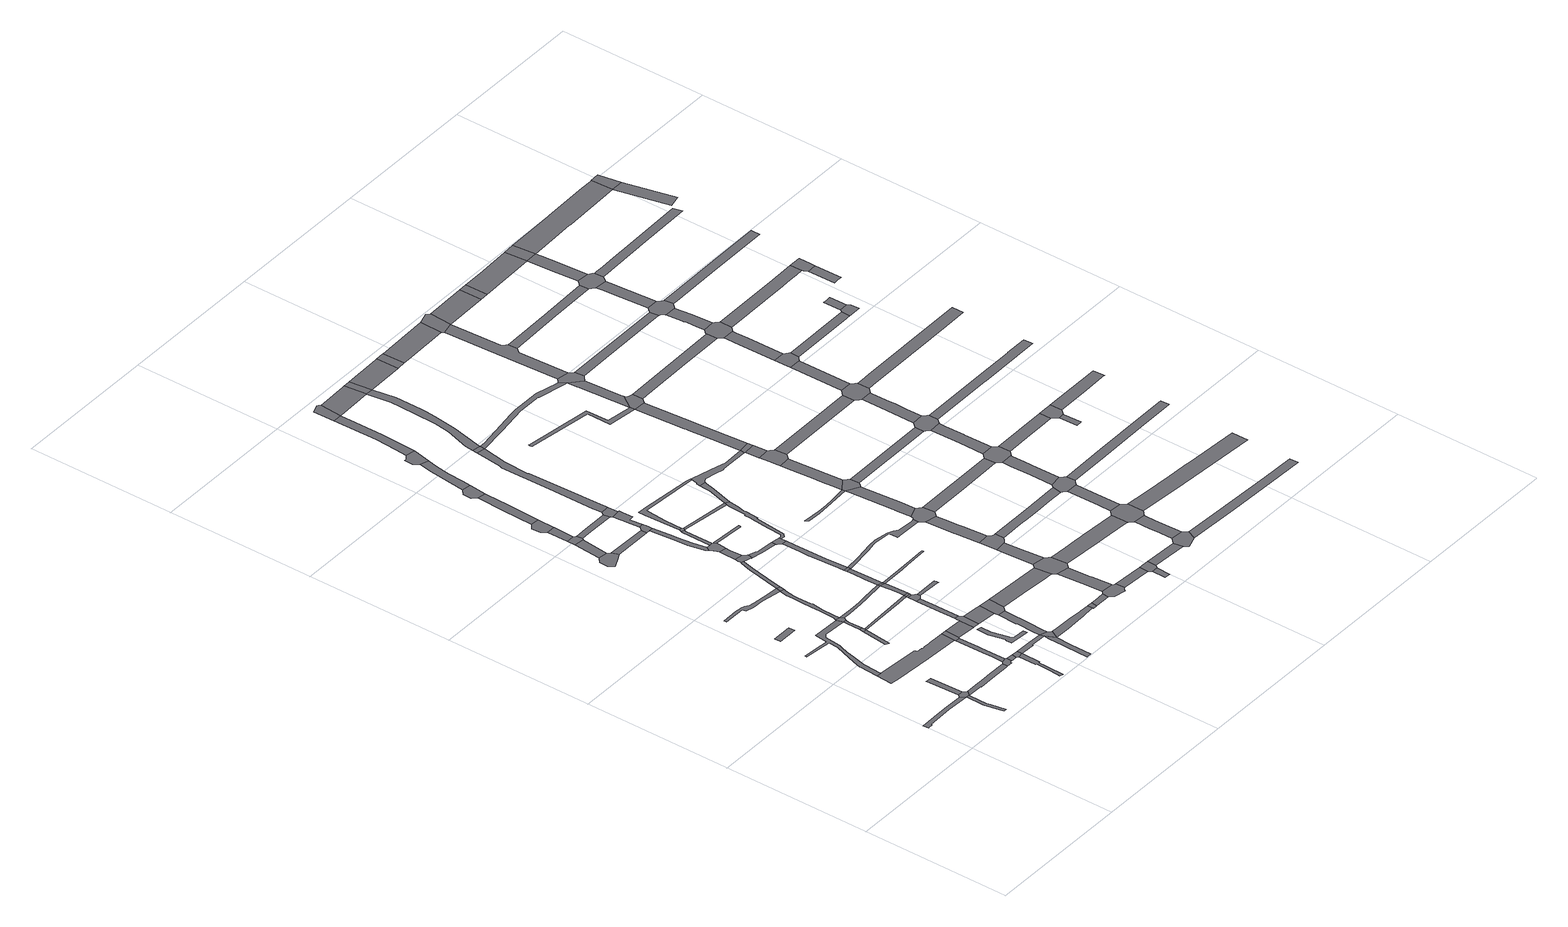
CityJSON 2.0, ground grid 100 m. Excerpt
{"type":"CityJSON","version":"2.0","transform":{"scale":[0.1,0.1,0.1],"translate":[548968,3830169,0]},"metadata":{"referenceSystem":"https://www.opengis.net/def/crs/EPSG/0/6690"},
"CityObjects":{
"road1":{"type":"Road","attributes":{"RoadStructureAttribute.sectionType":"1"},"geometry":[{"type":"MultiSurface","lod":"1","boundaries":[[[0,1,2,3,4,5,6,7,8,9,10,11]]]}]},
"road2":{"type":"Road","attributes":{"RoadStructureAttribute.sectionType":"1"},"geometry":[{"type":"MultiSurface","lod":"1","boundaries":[[[10,12,13,14,15,16,17,18]]]}]},
"road3":{"type":"Road","geometry":[{"type":"MultiSurface","lod":"1","boundaries":[[[19,20,21,11,10,18,22,23,24,25]]]}]},
"road4":{"type":"Road","geometry":[{"type":"MultiSurface","lod":"1","boundaries":[[[26,27,28,29,19,25]]]}]},
"road5":{"type":"Road","attributes":{"RoadStructureAttribute.sectionType":"1"},"geometry":[{"type":"MultiSurface","lod":"1","boundaries":[[[30,31,32,33,34,35,36,37,38,39,40,41,42,43,44,45,46,47,48,49,50,51,52,53,54,55]]]}]},
"road6":{"type":"Road","geometry":[{"type":"MultiSurface","lod":"1","boundaries":[[[56,57,58,59]]]}]},
"road7":{"type":"Road","attributes":{"RoadStructureAttribute.sectionType":"1"},"geometry":[{"type":"MultiSurface","lod":"1","boundaries":[[[60,61,62,22,18,63,64,65,66,67,68]]]}]},
"road8":{"type":"Road","attributes":{"RoadStructureAttribute.sectionType":"1"},"geometry":[{"type":"MultiSurface","lod":"1","boundaries":[[[42,69,70,71,72,73,74,75,76,77,78,79,80,81,82,83,84,85,86,87,88,43]]]}]},
"road9":{"type":"Road","geometry":[{"type":"MultiSurface","lod":"1","boundaries":[[[89,90,91,92,93,94]]]}]},
"road10":{"type":"Road","attributes":{"RoadStructureAttribute.sectionType":"1"},"geometry":[{"type":"MultiSurface","lod":"1","boundaries":[[[95,96,97,98,99,100,101,102,103,104,105,106,107,108]]]}]},
"road11":{"type":"Road","geometry":[{"type":"MultiSurface","lod":"1","boundaries":[[[109,89,94,110,111]]]}]},
"road12":{"type":"Road","geometry":[{"type":"MultiSurface","lod":"1","boundaries":[[[112,113,114,115,116,117,68,67,118,119,120,121]]]}]},
"road13":{"type":"Road","attributes":{"RoadStructureAttribute.sectionType":"1"},"geometry":[{"type":"MultiSurface","lod":"1","boundaries":[[[54,122,109,111,123,124]]]}]},
"road14":{"type":"Road","geometry":[{"type":"MultiSurface","lod":"1","boundaries":[[[125,55,54,124,126,127]]]}]},
"road15":{"type":"Road","attributes":{"RoadStructureAttribute.sectionType":"1"},"geometry":[{"type":"MultiSurface","lod":"1","boundaries":[[[128,129,130,131,132,133,134,135,136,137,138,139,140,141,142]]]}]},
"road16":{"type":"Road","attributes":{"RoadStructureAttribute.sectionType":"1"},"geometry":[{"type":"MultiSurface","lod":"1","boundaries":[[[121,120,143,144]]]}]},
"road17":{"type":"Road","attributes":{"RoadStructureAttribute.sectionType":"1"},"geometry":[{"type":"MultiSurface","lod":"1","boundaries":[[[145,146,147,148,149,150,151,115,114]]]}]},
"road18":{"type":"Road","geometry":[{"type":"MultiSurface","lod":"1","boundaries":[[[144,143,134,133,152]]]}]},
"road19":{"type":"Road","attributes":{"RoadStructureAttribute.sectionType":"1"},"geometry":[{"type":"MultiSurface","lod":"1","boundaries":[[[107,153,154,155,156,157,158,125,127,159,160,161,162,163,164,165]]]}]},
"road20":{"type":"Road","geometry":[{"type":"MultiSurface","lod":"1","boundaries":[[[166,167,168,169,170,171,172,173]]]}]},
"road21":{"type":"Road","geometry":[{"type":"MultiSurface","lod":"1","boundaries":[[[74,73,148,147,174,175,176]]]}]},
"road22":{"type":"Road","attributes":{"RoadStructureAttribute.sectionType":"1"},"geometry":[{"type":"MultiSurface","lod":"1","boundaries":[[[177,166,173,178]]]}]},
"road23":{"type":"Road","geometry":[{"type":"MultiSurface","lod":"1","boundaries":[[[108,107,165,179]]]}]},
"road24":{"type":"Road","attributes":{"RoadStructureAttribute.sectionType":"1"},"geometry":[{"type":"MultiSurface","lod":"1","boundaries":[[[180,181,182,110,94,183,184,185]]]}]},
"road25":{"type":"Road","attributes":{"RoadStructureAttribute.sectionType":"1"},"geometry":[{"type":"MultiSurface","lod":"1","boundaries":[[[176,175,186,187,188]]]}]},
"road26":{"type":"Road","attributes":{"RoadStructureAttribute.sectionType":"1"},"geometry":[{"type":"MultiSurface","lod":"1","boundaries":[[[189,152,133,190,191,192,193,194,195]]]}]},
"road27":{"type":"Road","geometry":[{"type":"MultiSurface","lod":"1","boundaries":[[[196,197,198,177,178,199,200]]]}]},
"road28":{"type":"Road","attributes":{"RoadStructureAttribute.sectionType":"1"},"geometry":[{"type":"MultiSurface","lod":"1","boundaries":[[[201,198,197,202]]]}]},
"road29":{"type":"Road","attributes":{"RoadStructureAttribute.sectionType":"1"},"geometry":[{"type":"MultiSurface","lod":"1","boundaries":[[[203,204,205,206,207,208,127,126,209,210,211,212]]]}]},
"road30":{"type":"Road","geometry":[{"type":"MultiSurface","lod":"1","boundaries":[[[213,214,215,201,202,216,217]]]}]},
"road31":{"type":"Road","attributes":{"RoadStructureAttribute.sectionType":"1"},"geometry":[{"type":"MultiSurface","lod":"1","boundaries":[[[218,219,220,221,222,223,224,225,226,227,228,229,230]]]}]},
"road32":{"type":"Road","attributes":{"RoadStructureAttribute.sectionType":"1"},"geometry":[{"type":"MultiSurface","lod":"1","boundaries":[[[193,231,232,233,234,235,236,237,238]]]}]},
"road33":{"type":"Road","attributes":{"RoadStructureAttribute.sectionType":"1"},"geometry":[{"type":"MultiSurface","lod":"1","boundaries":[[[239,240,241,242,108,179,243,244,245,246]]]}]},
"road34":{"type":"Road","geometry":[{"type":"MultiSurface","lod":"1","boundaries":[[[247,248,249,188,187,250,251,252,253,254]]]}]},
"road35":{"type":"Road","attributes":{"RoadStructureAttribute.sectionType":"1"},"geometry":[{"type":"MultiSurface","lod":"1","boundaries":[[[172,171,255,256]]]}]},
"road36":{"type":"Road","geometry":[{"type":"MultiSurface","lod":"1","boundaries":[[[257,195,194]]]}]},
"road37":{"type":"Road","geometry":[{"type":"MultiSurface","lod":"1","boundaries":[[[194,193,238,258,259]]]}]},
"road38":{"type":"Road","attributes":{"RoadStructureAttribute.sectionType":"1"},"geometry":[{"type":"MultiSurface","lod":"1","boundaries":[[[260,261,262,263,247,254]]]}]},
"road39":{"type":"Road","attributes":{"RoadStructureAttribute.sectionType":"1"},"geometry":[{"type":"MultiSurface","lod":"1","boundaries":[[[264,265,213,217,266,267,268]]]}]},
"road40":{"type":"Road","attributes":{"RoadStructureAttribute.sectionType":"1"},"geometry":[{"type":"MultiSurface","lod":"1","boundaries":[[[269,252,251,270,271]]]}]},
"road41":{"type":"Road","attributes":{"RoadStructureAttribute.sectionType":"1"},"geometry":[{"type":"MultiSurface","lod":"1","boundaries":[[[272,273,200,199,274,275,276,277]]]}]},
"road42":{"type":"Road","attributes":{"RoadStructureAttribute.sectionType":"1"},"geometry":[{"type":"MultiSurface","lod":"1","boundaries":[[[278,279,280,281,257,194,259,282,283,284]]]}]},
"road43":{"type":"Road","geometry":[{"type":"MultiSurface","lod":"1","boundaries":[[[285,286,287,239,246,288,289,290,291,292,293,294,295]]]}]},
"road44":{"type":"Road","attributes":{"RoadStructureAttribute.sectionType":"1"},"geometry":[{"type":"MultiSurface","lod":"1","boundaries":[[[296,185,297,298]]]}]},
"road45":{"type":"Road","attributes":{"RoadStructureAttribute.sectionType":"1"},"geometry":[{"type":"MultiSurface","lod":"1","boundaries":[[[299,300,298,297,262,261,301,302]]]}]},
"road46":{"type":"Road","geometry":[{"type":"MultiSurface","lod":"1","boundaries":[[[303,180,185,296]]]}]},
"road47":{"type":"Road","attributes":{"RoadStructureAttribute.sectionType":"1"},"geometry":[{"type":"MultiSurface","lod":"1","boundaries":[[[304,305,285,295,306,307,308]]]}]},
"road48":{"type":"Road","attributes":{"RoadStructureAttribute.sectionType":"1"},"geometry":[{"type":"MultiSurface","lod":"1","boundaries":[[[212,309,310,180,303,311,312]]]}]},
"road49":{"type":"Road","geometry":[{"type":"MultiSurface","lod":"1","boundaries":[[[313,314,315,316,317,304,308,318,319,320,321,322]]]}]},
"road50":{"type":"Road","geometry":[{"type":"MultiSurface","lod":"1","boundaries":[[[323,324,325,264,268,326]]]}]},
"road51":{"type":"Road","attributes":{"RoadStructureAttribute.sectionType":"1"},"geometry":[{"type":"MultiSurface","lod":"1","boundaries":[[[327,328,329,330,331,332,333,334,335,336,315,314]]]}]},
"road52":{"type":"Road","geometry":[{"type":"MultiSurface","lod":"1","boundaries":[[[203,212,312,337]]]}]},
"road53":{"type":"Road","geometry":[{"type":"MultiSurface","lod":"1","boundaries":[[[338,339,340,341,342,343,344,256,255,331,330]]]}]},
"road54":{"type":"Road","geometry":[{"type":"MultiSurface","lod":"1","boundaries":[[[271,270,345,278,284,346,347,348,349]]]}]},
"road55":{"type":"Road","attributes":{"RoadStructureAttribute.sectionType":"1"},"geometry":[{"type":"MultiSurface","lod":"1","boundaries":[[[350,351,352,353,354,355,203,337]]]}]},
"road56":{"type":"Road","attributes":{"RoadStructureAttribute.sectionType":"1"},"geometry":[{"type":"MultiSurface","lod":"1","boundaries":[[[356,357,322,321,358,359]]]}]},
"road57":{"type":"Road","attributes":{"RoadStructureAttribute.sectionType":"1"},"geometry":[{"type":"MultiSurface","lod":"1","boundaries":[[[360,361,362,363,364,258,238,365,366,367,368,369,370,371]]]}]},
"road58":{"type":"Road","geometry":[{"type":"MultiSurface","lod":"1","boundaries":[[[372,373,374,375,302,301]]]}]},
"road59":{"type":"Road","attributes":{"RoadStructureAttribute.sectionType":"1"},"geometry":[{"type":"MultiSurface","lod":"1","boundaries":[[[376,377,293,292,378,379,380]]]}]},
"road60":{"type":"Road","geometry":[{"type":"MultiSurface","lod":"1","boundaries":[[[381,382,353,352,383]]]}]},
"road61":{"type":"Road","attributes":{"RoadStructureAttribute.sectionType":"1"},"geometry":[{"type":"MultiSurface","lod":"1","boundaries":[[[384,385,386,387,388,389,390,391,392,393,394,395,396,343,342]]]}]},
"road62":{"type":"Road","geometry":[{"type":"MultiSurface","lod":"1","boundaries":[[[397,356,359,398,399,400,401,402]]]}]},
"road63":{"type":"Road","geometry":[{"type":"MultiSurface","lod":"1","boundaries":[[[403,404,405,277,276,391,390]]]}]},
"road64":{"type":"Road","attributes":{"RoadStructureAttribute.sectionType":"1"},"geometry":[{"type":"MultiSurface","lod":"1","boundaries":[[[406,407,323,326,408,409,410,411]]]}]},
"road65":{"type":"Road","attributes":{"RoadStructureAttribute.sectionType":"1"},"geometry":[{"type":"MultiSurface","lod":"1","boundaries":[[[412,413,414,415,416,417,418,419,420,421,422,382,381]]]}]},
"road66":{"type":"Road","geometry":[{"type":"MultiSurface","lod":"1","boundaries":[[[423,424,425,426,427,428,321,320]]]}]},
"road67":{"type":"Road","geometry":[{"type":"MultiSurface","lod":"1","boundaries":[[[429,430,380,379,431,432,417,416,433,434]]]}]},
"road68":{"type":"Road","geometry":[{"type":"MultiSurface","lod":"1","boundaries":[[[435,436,437,438,439,440,406,411,441]]]}]},
"road69":{"type":"Road","attributes":{"RoadStructureAttribute.sectionType":"1"},"geometry":[{"type":"MultiSurface","lod":"1","boundaries":[[[442,443,444,445,446,447,448,337,312]]]}]},
"road70":{"type":"Road","attributes":{"RoadStructureAttribute.sectionType":"1"},"geometry":[{"type":"MultiSurface","lod":"1","boundaries":[[[449,450,451,452,453,454,405,404,455,456,457,458,459,460,461,462]]]}]},
"road71":{"type":"Road","geometry":[{"type":"MultiSurface","lod":"1","boundaries":[[[463,371,370,464,465,466]]]}]},
"road72":{"type":"Road","attributes":{"RoadStructureAttribute.sectionType":"1"},"geometry":[{"type":"MultiSurface","lod":"1","boundaries":[[[467,400,399,468,469,470]]]}]},
"road73":{"type":"Road","attributes":{"RoadStructureAttribute.sectionType":"1"},"geometry":[{"type":"MultiSurface","lod":"1","boundaries":[[[471,472,349,348,473,474,475,476]]]}]},
"road74":{"type":"Road","attributes":{"RoadStructureAttribute.sectionType":"1"},"geometry":[{"type":"MultiSurface","lod":"1","boundaries":[[[477,478,479,480,481,482,483,435,441]]]}]},
"road75":{"type":"Road","attributes":{"RoadStructureAttribute.sectionType":"1"},"geometry":[{"type":"MultiSurface","lod":"1","boundaries":[[[484,466,465,485,486,487]]]}]},
"road76":{"type":"Road","attributes":{"RoadStructureAttribute.sectionType":"1"},"geometry":[{"type":"MultiSurface","lod":"1","boundaries":[[[488,489,490,491,492,493,397,402,494,495,496,497,498,499,500]]]}]},
"road77":{"type":"Road","attributes":{"RoadStructureAttribute.sectionType":"1"},"geometry":[{"type":"MultiSurface","lod":"1","boundaries":[[[470,469,501,502,503,504,505,506,507,508,509,510,434,433,511,512,513,514,515,516,517,518]]]}]},
"road78":{"type":"Road","attributes":{"RoadStructureAttribute.sectionType":"1"},"geometry":[{"type":"MultiSurface","lod":"1","boundaries":[[[519,520,521,522,523,524,525,526,527,381,383,528,529,530,531,532,533,534,535,536,537,538]]]}]},
"road79":{"type":"Road","geometry":[{"type":"MultiSurface","lod":"1","boundaries":[[[539,449,462,540,541]]]}]},
"road80":{"type":"Road","geometry":[{"type":"MultiSurface","lod":"1","boundaries":[[[542,543,544,545,481,480,546]]]}]},
"road81":{"type":"Road","geometry":[{"type":"MultiSurface","lod":"1","boundaries":[[[547,548,487,486,549,550,551,552,553,554,555,556,557,558,559]]]}]},
"road82":{"type":"Road","attributes":{"RoadStructureAttribute.sectionType":"1"},"geometry":[{"type":"MultiSurface","lod":"1","boundaries":[[[560,561,547,559,562,563,564,565,566,567]]]}]},
"road83":{"type":"Road","geometry":[{"type":"MultiSurface","lod":"1","boundaries":[[[568,569,570,470,518,571,572,573,574]]]}]},
"road84":{"type":"Road","geometry":[{"type":"MultiSurface","lod":"1","boundaries":[[[575,576,476,475,560,567,577,578,579,580,581,582,583]]]}]},
"road85":{"type":"Road","attributes":{"RoadStructureAttribute.sectionType":"1"},"geometry":[{"type":"MultiSurface","lod":"1","boundaries":[[[584,585,586,587,588,589,590,591,592,539,541,593,594,595,596,597,598,599]]]}]},
"road86":{"type":"Road","attributes":{"RoadStructureAttribute.sectionType":"1"},"geometry":[{"type":"MultiSurface","lod":"1","boundaries":[[[600,601,546,480,602,584]]]}]},
"road87":{"type":"Road","attributes":{"RoadStructureAttribute.sectionType":"1"},"geometry":[{"type":"MultiSurface","lod":"1","boundaries":[[[603,604,605,606,575,583]]]}]},
"road88":{"type":"Road","attributes":{"RoadStructureAttribute.sectionType":"1"},"geometry":[{"type":"MultiSurface","lod":"1","boundaries":[[[556,555,607,608,609]]]}]},
"road89":{"type":"Road","attributes":{"RoadStructureAttribute.sectionType":"1"},"geometry":[{"type":"MultiSurface","lod":"1","boundaries":[[[610,611,612,613,614,615,616,617,618,619]]]}]},
"road90":{"type":"Road","geometry":[{"type":"MultiSurface","lod":"1","boundaries":[[[620,621,622,623,605,604,624,625,626]]]}]},
"road91":{"type":"Road","attributes":{"RoadStructureAttribute.sectionType":"1"},"geometry":[{"type":"MultiSurface","lod":"1","boundaries":[[[627,628,629,630,623,622,631,632,633,634]]]}]},
"road92":{"type":"Road","geometry":[{"type":"MultiSurface","lod":"1","boundaries":[[[635,636,637,638]]]}]},
"road93":{"type":"Road","geometry":[{"type":"MultiSurface","lod":"1","boundaries":[[[639,600,584,599]]]}]},
"road94":{"type":"Road","geometry":[{"type":"MultiSurface","lod":"1","boundaries":[[[640,609,608,635,638,641,642]]]}]},
"road95":{"type":"Road","geometry":[{"type":"MultiSurface","lod":"1","boundaries":[[[643,644,645,646,538,537,647,648,627,634,649,650]]]}]},
"road96":{"type":"Road","attributes":{"RoadStructureAttribute.sectionType":"1"},"geometry":[{"type":"MultiSurface","lod":"1","boundaries":[[[651,652,653,500,499,654,655,656,568,574,657,658,659,660,661,662,663,664,665,666]]]}]},
"road97":{"type":"Road","attributes":{"RoadStructureAttribute.sectionType":"1"},"geometry":[{"type":"MultiSurface","lod":"1","boundaries":[[[619,667,668,669,670,671,672,673,644,643,674,675]]]}]},
"road98":{"type":"Road","attributes":{"RoadStructureAttribute.sectionType":"1"},"geometry":[{"type":"MultiSurface","lod":"1","boundaries":[[[676,677,678,679,680,541,540,681,682,683,684,685,686,687,688,689]]]}]},
"road99":{"type":"Road","attributes":{"RoadStructureAttribute.sectionType":"1"},"geometry":[{"type":"MultiSurface","lod":"1","boundaries":[[[690,691,692,693,694,695,696,697,698,699,700]]]}]},
"road100":{"type":"Road","geometry":[{"type":"MultiSurface","lod":"1","boundaries":[[[701,702,610,619,675,703,704,705]]]}]},
"road101":{"type":"Road","attributes":{"RoadStructureAttribute.sectionType":"1"},"geometry":[{"type":"MultiSurface","lod":"1","boundaries":[[[706,707,708,709,710,580,579,711,712,713,714,715,716]]]}]},
"road102":{"type":"Road","attributes":{"RoadStructureAttribute.sectionType":"1"},"geometry":[{"type":"MultiSurface","lod":"1","boundaries":[[[717,718,639,599,719,720]]]}]},
"road103":{"type":"Road","attributes":{"RoadStructureAttribute.sectionType":"1"},"geometry":[{"type":"MultiSurface","lod":"1","boundaries":[[[642,641,721,722]]]}]},
"road104":{"type":"Road","attributes":{"RoadStructureAttribute.sectionType":"1"},"geometry":[{"type":"MultiSurface","lod":"1","boundaries":[[[723,724,725,726,727,728,729,730,731,732,610,702]]]}]},
"road105":{"type":"Road","geometry":[{"type":"MultiSurface","lod":"1","boundaries":[[[733,734,735,736,737,738,725,724,739,740,741]]]}]},
"road106":{"type":"Road","attributes":{"RoadStructureAttribute.sectionType":"1"},"geometry":[{"type":"MultiSurface","lod":"1","boundaries":[[[742,743,744,745,735,734]]]}]},
"road107":{"type":"Road","attributes":{"RoadStructureAttribute.sectionType":"1"},"geometry":[{"type":"MultiSurface","lod":"1","boundaries":[[[746,747,626,625,748,749,750,751,752,753]]]}]},
"road108":{"type":"Road","geometry":[{"type":"MultiSurface","lod":"1","boundaries":[[[754,666,665,744,743]]]}]},
"road109":{"type":"Road","geometry":[{"type":"MultiSurface","lod":"1","boundaries":[[[755,717,720,756,757,758,759]]]}]},
"road110":{"type":"Road","geometry":[{"type":"MultiSurface","lod":"1","boundaries":[[[760,761,762,722,721,763,764,765,766,767,768,769]]]}]},
"road111":{"type":"Road","attributes":{"RoadStructureAttribute.sectionType":"1"},"geometry":[{"type":"MultiSurface","lod":"1","boundaries":[[[699,770,771,772,773,774,775,666,754,776,777,778,779,780]]]}]},
"road112":{"type":"Road","attributes":{"RoadStructureAttribute.sectionType":"1"},"geometry":[{"type":"MultiSurface","lod":"1","boundaries":[[[781,650,649,782,783,784,785,786,787]]]}]},
"road113":{"type":"Road","attributes":{"RoadStructureAttribute.sectionType":"1"},"geometry":[{"type":"MultiSurface","lod":"1","boundaries":[[[788,789,790,791,792,760,769,793,794,795]]]}]},
"road114":{"type":"Road","geometry":[{"type":"MultiSurface","lod":"1","boundaries":[[[796,797,798,799,700,699,780,800,801,802]]]}]},
"road115":{"type":"Road","geometry":[{"type":"MultiSurface","lod":"1","boundaries":[[[803,804,805,716,715,806,788,795,807,808,809,810,811]]]}]},
"road116":{"type":"Road","attributes":{"RoadStructureAttribute.sectionType":"1"},"geometry":[{"type":"MultiSurface","lod":"1","boundaries":[[[688,812,813,814,815,700,799,816,817,818,819]]]}]},
"road117":{"type":"Road","attributes":{"RoadStructureAttribute.sectionType":"1"},"geometry":[{"type":"MultiSurface","lod":"1","boundaries":[[[820,705,704,821,822]]]}]},
"road118":{"type":"Road","attributes":{"RoadStructureAttribute.sectionType":"1"},"geometry":[{"type":"MultiSurface","lod":"1","boundaries":[[[823,824,803,811,825,826,827]]]}]},
"road119":{"type":"Road","geometry":[{"type":"MultiSurface","lod":"1","boundaries":[[[828,829,830,689,688,819,831,832,833,834,835,836]]]}]},
"road120":{"type":"Road","attributes":{"RoadStructureAttribute.sectionType":"1"},"geometry":[{"type":"MultiSurface","lod":"1","boundaries":[[[837,759,758,838,839]]]}]},
"road121":{"type":"Road","geometry":[{"type":"MultiSurface","lod":"1","boundaries":[[[840,841,842,843,746,753,844,823,827,845,846,847]]]}]},
"road122":{"type":"Road","attributes":{"RoadStructureAttribute.sectionType":"1"},"geometry":[{"type":"MultiSurface","lod":"1","boundaries":[[[848,849,741,740,850]]]}]},
"road123":{"type":"Road","geometry":[{"type":"MultiSurface","lod":"1","boundaries":[[[851,852,853,854,855,856,828,836,857,858,859,860]]]}]},
"road124":{"type":"Road","attributes":{"RoadStructureAttribute.sectionType":"1"},"geometry":[{"type":"MultiSurface","lod":"1","boundaries":[[[861,862,863,864,842,841,865,866,867,868,869]]]}]},
"road125":{"type":"Road","geometry":[{"type":"MultiSurface","lod":"1","boundaries":[[[870,871,872,787,786,861,869,873,874]]]}]},
"road126":{"type":"Road","geometry":[{"type":"MultiSurface","lod":"1","boundaries":[[[875,837,839,876,855,854,877]]]}]},
"road127":{"type":"Road","attributes":{"RoadStructureAttribute.sectionType":"1"},"geometry":[{"type":"MultiSurface","lod":"1","boundaries":[[[878,879,880,881,882,883,884,885,871,870]]]}]},
"road128":{"type":"Road","attributes":{"RoadStructureAttribute.sectionType":"1"},"geometry":[{"type":"MultiSurface","lod":"1","boundaries":[[[886,887,766,765,888,889,890,891]]]}]},
"road129":{"type":"Road","attributes":{"RoadStructureAttribute.sectionType":"1"},"geometry":[{"type":"MultiSurface","lod":"1","boundaries":[[[892,802,801,893,894,895]]]}]},
"road130":{"type":"Road","geometry":[{"type":"MultiSurface","lod":"1","boundaries":[[[896,897,898,899,820,822,900,883,882,901,902,903]]]}]},
"road131":{"type":"Road","attributes":{"RoadStructureAttribute.sectionType":"1"},"geometry":[{"type":"MultiSurface","lod":"1","boundaries":[[[904,905,906,907,908,909,910,911,912,898,897]]]}]},
"road132":{"type":"Road","attributes":{"RoadStructureAttribute.sectionType":"1"},"geometry":[{"type":"MultiSurface","lod":"1","boundaries":[[[913,914,834,833,915,916]]]}]},
"road133":{"type":"Road","attributes":{"RoadStructureAttribute.sectionType":"1"},"geometry":[{"type":"MultiSurface","lod":"1","boundaries":[[[917,877,854,918]]]}]},
"road134":{"type":"Road","attributes":{"RoadStructureAttribute.sectionType":"1"},"geometry":[{"type":"MultiSurface","lod":"1","boundaries":[[[919,920,921,922,810,809,923,924,925,926]]]}]},
"road135":{"type":"Road","attributes":{"RoadStructureAttribute.sectionType":"1"},"geometry":[{"type":"MultiSurface","lod":"1","boundaries":[[[927,874,873,928,929,930]]]}]},
"road136":{"type":"Road","geometry":[{"type":"MultiSurface","lod":"1","boundaries":[[[931,848,850,932,909,908,933,934,935,936]]]}]},
"road137":{"type":"Road","attributes":{"RoadStructureAttribute.sectionType":"1"},"geometry":[{"type":"MultiSurface","lod":"1","boundaries":[[[937,938,860,859,939,940]]]}]},
"road138":{"type":"Road","attributes":{"RoadStructureAttribute.sectionType":"1"},"geometry":[{"type":"MultiSurface","lod":"1","boundaries":[[[941,942,931,936]]]}]},
"road139":{"type":"Road","attributes":{"RoadStructureAttribute.sectionType":"1"},"geometry":[{"type":"MultiSurface","lod":"1","boundaries":[[[943,944,945,847,846,946,947,948,949]]]}]},
"road140":{"type":"Road","geometry":[{"type":"MultiSurface","lod":"1","boundaries":[[[950,917,918,951,952]]]}]},
"road141":{"type":"Road","geometry":[{"type":"MultiSurface","lod":"1","boundaries":[[[953,954,955,956,942,941,957,958,959]]]}]},
"road142":{"type":"Road","geometry":[{"type":"MultiSurface","lod":"1","boundaries":[[[960,961,962,963]]]}]},
"road143":{"type":"Road","attributes":{"RoadStructureAttribute.sectionType":"1"},"geometry":[{"type":"MultiSurface","lod":"1","boundaries":[[[964,965,966,955,954,967,968,969]]]}]},
"road144":{"type":"Road","geometry":[{"type":"MultiSurface","lod":"1","boundaries":[[[970,971,927,930,963,962,972,973]]]}]},
"road145":{"type":"Road","geometry":[{"type":"MultiSurface","lod":"1","boundaries":[[[974,975,976,977,892,895,978,964,969,979,980,981]]]}]},
"road146":{"type":"Road","attributes":{"RoadStructureAttribute.sectionType":"1"},"geometry":[{"type":"MultiSurface","lod":"1","boundaries":[[[982,983,984,985,986,987,976,975,988,989,990]]]}]},
"road147":{"type":"Road","attributes":{"RoadStructureAttribute.sectionType":"1"},"geometry":[{"type":"MultiSurface","lod":"1","boundaries":[[[991,992,952,951,993]]]}]},
"road148":{"type":"Road","geometry":[{"type":"MultiSurface","lod":"1","boundaries":[[[994,995,996,913,916,997,998,999,1000,982,990,1001,1002,1003,1004,1005,1006,1007]]]}]},
"road149":{"type":"Road","attributes":{"RoadStructureAttribute.sectionType":"1"},"geometry":[{"type":"MultiSurface","lod":"1","boundaries":[[[1008,1009,1010,1011,1012,903,902,1013,1014,1015,1016,1017,1018]]]}]},
"road150":{"type":"Road","attributes":{"RoadStructureAttribute.sectionType":"1"},"geometry":[{"type":"MultiSurface","lod":"1","boundaries":[[[1019,1020,1021,994,1007,1022,1023,1024]]]}]},
"road151":{"type":"Road","attributes":{"RoadStructureAttribute.sectionType":"1"},"geometry":[{"type":"MultiSurface","lod":"1","boundaries":[[[959,958,1025,1026,1027,1028]]]}]},
"road152":{"type":"Road","geometry":[{"type":"MultiSurface","lod":"1","boundaries":[[[1029,1030,1031,937,940,1032,1033,1019,1024,1034,1035,1036,1037,1038]]]}]},
"road153":{"type":"Road","attributes":{"RoadStructureAttribute.sectionType":"1"},"geometry":[{"type":"MultiSurface","lod":"1","boundaries":[[[973,972,1039,1040,1041,1042,1043]]]}]},
"road154":{"type":"Road","attributes":{"RoadStructureAttribute.sectionType":"1"},"geometry":[{"type":"MultiSurface","lod":"1","boundaries":[[[1044,1045,1046,1047,1048,934,933,1049,1050,1051,1052,1053,1054,1055]]]}]},
"road155":{"type":"Road","attributes":{"RoadStructureAttribute.sectionType":"1"},"geometry":[{"type":"MultiSurface","lod":"1","boundaries":[[[1056,1057,1058,993,1059,1060,1029,1038]]]}]},
"road156":{"type":"Road","geometry":[{"type":"MultiSurface","lod":"1","boundaries":[[[1061,991,993,1058]]]}]},
"road157":{"type":"Road","attributes":{"RoadStructureAttribute.sectionType":"1"},"geometry":[{"type":"MultiSurface","lod":"1","boundaries":[[[1062,1063,981,980,1064,1065,1066,1067]]]}]},
"road158":{"type":"Road","geometry":[{"type":"MultiSurface","lod":"1","boundaries":[[[1068,1069,1028,1027,1070,1071]]]}]},
"road159":{"type":"Road","geometry":[{"type":"MultiSurface","lod":"1","boundaries":[[[1072,1073,1074,1069,1068]]]}]},
"road160":{"type":"Road","attributes":{"RoadStructureAttribute.sectionType":"1"},"geometry":[{"type":"MultiSurface","lod":"1","boundaries":[[[1075,1076,1004,1003,1077,1078,1079]]]}]},
"road161":{"type":"Road","attributes":{"RoadStructureAttribute.sectionType":"1"},"geometry":[{"type":"MultiSurface","lod":"1","boundaries":[[[1080,1081,1082,1083,1084,1085,1086,1036,1035,1087,1088,1089]]]}]},
"road162":{"type":"Road","attributes":{"RoadStructureAttribute.sectionType":"1"},"geometry":[{"type":"MultiSurface","lod":"1","boundaries":[[[1090,1091,1092,1093,1094,1095,1061,1058,1096,1097,1098,1099,1100,1101,1102]]]}]},
"road163":{"type":"Road","geometry":[{"type":"MultiSurface","lod":"1","boundaries":[[[1103,1104,1105,1106,1107]]]}]},
"road164":{"type":"Road","geometry":[{"type":"MultiSurface","lod":"1","boundaries":[[[1108,1062,1067,1109,1107,1106,1110]]]}]},
"road165":{"type":"Road","attributes":{"RoadStructureAttribute.sectionType":"1"},"geometry":[{"type":"MultiSurface","lod":"1","boundaries":[[[1111,1102,1112,1113,1114]]]}]},
"road166":{"type":"Road","geometry":[{"type":"MultiSurface","lod":"1","boundaries":[[[1115,1090,1102,1111]]]}]}
},
"vertices":[
[334,352,0],[209,358,0],[105,354,0],[2,353,0],[4,315,0],[4,317,0],[42,318,0],[42,326,0],[185,329,0],[214,329,0],[369,323,0],[342,351,0],
[367,203,0],[391,97,0],[396,74,0],[416,72,0],[395,173,0],[390,199,0],[392,321,0],
[357,371,0],[357,370,0],[347,358,0],[417,351,0],[400,365,0],[398,366,0],[392,371,0],
[385,591,0],[367,594,0],[348,598,0],[348,594,0],
[313,1366,0],[302,1278,0],[209,1286,0],[120,1294,0],[119,1280,0],[217,1270,0],[302,1260,0],[295,1194,0],[258,1083,0],[245,1039,0],[228,982,0],[228,981,0],[219,851,0],[251,849,0],[260,963,0],[261,978,0],[277,1049,0],[293,1114,0],[296,1129,0],[313,1176,0],[321,1197,0],[322,1205,0],[331,1307,0],[356,1324,0],[513,1316,0],[498,1358,0],
[276,1488,0],[276,1531,0],[144,1530,0],[144,1487,0],
[628,352,0],[572,352,0],[467,351,0],[501,318,0],[501,313,0],[604,314,0],[732,315,0],[748,316,0],[747,352,0],
[211,742,0],[272,738,0],[532,719,0],[755,706,0],[757,706,0],[759,800,0],[740,800,0],[656,803,0],[655,802,0],[635,803,0],[634,804,0],[601,805,0],[602,803,0],[580,804,0],[580,806,0],[543,808,0],[543,822,0],[538,822,0],[538,829,0],[255,849,0],
[507,1167,0],[486,997,0],[496,991,0],[506,984,0],[507,989,0],[528,1166,0],
[423,1823,0],[346,1830,0],[310,1837,0],[285,1852,0],[268,1857,0],[215,1864,0],[106,1863,0],[106,1845,0],[250,1844,0],[258,1822,0],[311,1807,0],[388,1801,0],[523,1779,0],[533,1812,0],
[508,1198,0],[533,1180,0],[529,1197,0],
[798,364,0],[796,365,0],[792,369,0],[761,364,0],[756,360,0],[754,358,0],[785,317,0],[785,326,0],[800,326,0],[800,362,0],
[512,1285,0],[528,1287,0],[531,1312,0],
[500,1362,0],[544,1335,0],[530,1356,0],
[879,130,0],[880,150,0],[880,190,0],[881,195,0],[887,194,0],[891,323,0],[854,315,0],[854,197,0],[862,196,0],[861,158,0],[860,101,0],[858,100,0],[855,50,0],[854,24,0],[875,14,0],
[842,326,0],[844,359,0],
[789,541,0],[789,565,0],[786,694,0],[757,694,0],[759,565,0],[761,502,0],[761,436,0],
[888,357,0],
[514,1729,0],[512,1679,0],[508,1597,0],[509,1512,0],[509,1487,0],[507,1384,0],[531,1480,0],[541,1560,0],[533,1572,0],[535,1662,0],[534,1690,0],[546,1757,0],[549,1772,0],
[148,2795,0],[116,2766,0],[111,2706,0],[139,2673,0],[199,2702,0],[244,2724,0],[226,2769,0],[205,2786,0],
[788,697,0],[794,703,0],[796,798,0],
[162,2979,0],[226,2970,0],
[556,1806,0],
[922,1192,0],[823,1189,0],[637,1183,0],[641,1169,0],[846,1173,0],[917,1174,0],
[902,694,0],[920,693,0],[923,794,0],
[999,353,0],[991,318,0],[992,326,0],[1095,323,0],[1099,323,0],[1093,350,0],[1091,350,0],
[229,3022,0],[216,3035,0],[162,3033,0],[236,2982,0],[232,3022,0],
[162,3176,0],[221,3173,0],
[908,1375,0],[774,1364,0],[712,1357,0],[630,1356,0],[592,1354,0],[537,1356,0],[599,1336,0],[707,1340,0],[770,1345,0],[910,1358,0],
[164,3293,0],[132,3268,0],[135,3207,0],[221,3184,0],[224,3291,0],
[915,586,0],[918,571,0],[941,481,0],[934,466,0],[934,429,0],[1069,420,0],[1064,448,0],[989,452,0],[974,467,0],[969,487,0],[945,589,0],[947,659,0],[919,666,0],
[1096,286,0],[1094,262,0],[1094,259,0],[1092,68,0],[1091,7,0],[1125,7,0],[1128,158,0],[1131,258,0],
[603,2123,0],[601,2119,0],[588,2080,0],[578,2040,0],[577,1917,0],[601,2040,0],[619,2114,0],[620,2117,0],
[923,829,0],[923,810,0],[923,805,0],[926,693,0],[964,690,0],[968,800,0],[964,809,0],[954,829,0],
[501,2722,0],[501,2764,0],
[1092,357,0],
[1161,313,0],[1141,334,0],
[952,1018,0],[952,1101,0],[919,1101,0],[922,966,0],
[180,3689,0],[172,3500,0],[231,3520,0],[235,3666,0],[237,3681,0],
[1062,794,0],[1098,681,0],[1103,791,0],
[474,3022,0],[320,3022,0],[320,2982,0],[476,2981,0],[495,2981,0],[485,3022,0],
[1100,652,0],[1095,521,0],[1101,521,0],[1094,391,0],[1142,379,0],[1145,451,0],[1153,649,0],
[606,2166,0],[604,2144,0],[607,2138,0],[639,2113,0],[673,2105,0],[673,2102,0],[674,2099,0],[676,2099,0],[687,2134,0],[685,2136,0],[663,2161,0],
[951,1178,0],[918,1163,0],[951,1164,0],
[968,1148,0],[954,1161,0],[977,1119,0],[975,1142,0],
[951,1192,0],
[612,2283,0],[610,2245,0],[657,2244,0],[656,2253,0],[659,2274,0],
[916,1291,0],[922,1221,0],[951,1217,0],[945,1347,0],
[619,2363,0],[601,2363,0],[584,2337,0],[598,2316,0],[598,2311,0],[667,2335,0],[667,2344,0],[668,2345,0],[648,2364,0],[627,2362,0],
[187,3805,0],[156,3778,0],[151,3719,0],[247,3797,0],
[582,2457,0],[572,2562,0],[570,2585,0],[557,2723,0],[529,2722,0],[529,2720,0],[531,2702,0],[543,2540,0],[550,2466,0],[571,2357,0],
[943,1363,0],
[556,2740,0],[555,2746,0],[552,2771,0],[551,2775,0],[550,2789,0],[522,2785,0],[513,2776,0],
[1100,671,0],[1169,665,0],[1169,666,0],[1179,675,0],[1185,785,0],
[938,1494,0],[936,1544,0],[934,1591,0],[904,1589,0],[907,1543,0],[906,1465,0],
[632,2576,0],[628,2566,0],[649,2555,0],[651,2565,0],
[1414,302,0],[1410,302,0],[1317,310,0],[1298,310,0],[1207,312,0],[1243,258,0],[1308,259,0],[1388,261,0],[1409,262,0],[1411,262,0],[1480,264,0],[1480,300,0],
[1137,1113,0],[1140,1113,0],[1137,1127,0],[1135,1141,0],
[742,2113,0],[735,2119,0],[747,2084,0],[860,2071,0],[862,2100,0],
[937,1611,0],[903,1609,0],[938,1591,0],
[541,2876,0],[547,2876,0],[573,2879,0],[570,2951,0],[570,2974,0],[570,2975,0],[562,2975,0],[506,2969,0],[507,2945,0],[513,2879,0],[513,2876,0],[513,2874,0],[521,2793,0],
[637,2590,0],[653,2568,0],[659,2568,0],[662,2584,0],[658,2586,0],[657,2590,0],
[561,3013,0],[559,3047,0],[499,3043,0],
[232,4146,0],[215,4049,0],[252,3859,0],[260,3961,0],[273,4054,0],[288,4129,0],
[928,1759,0],[924,1860,0],[926,1860,0],[923,1988,0],[922,2043,0],[887,2042,0],[892,1921,0],[890,1920,0],[890,1855,0],[892,1854,0],[901,1650,0],
[873,2330,0],[874,2340,0],[875,2349,0],[669,2362,0],[660,2363,0],[658,2363,0],
[908,2093,0],[904,2096,0],[866,2065,0],[884,2045,0],[921,2077,0],[921,2093,0],
[253,4264,0],[243,4256,0],[232,4248,0],[220,4239,0],[210,4240,0],[207,4180,0],[313,4249,0],
[1108,1351,0],[1169,1352,0],[1321,1357,0],[1321,1364,0],[1320,1371,0],[1201,1368,0],[1095,1366,0],
[516,3953,0],[495,3776,0],[490,3756,0],[494,3418,0],[496,3104,0],[499,3103,0],[558,3067,0],[556,3102,0],[550,3331,0],[542,3602,0],[541,3602,0],[535,3601,0],[546,3777,0],[572,3943,0],
[1488,300,0],[1481,259,0],[1509,259,0],[1515,300,0],
[809,2565,0],[749,2557,0],[988,2521,0],[997,2540,0],
[1579,760,0],[1288,778,0],[1348,664,0],[1548,650,0],[1594,647,0],[1582,763,0],
[318,4300,0],[326,4496,0],[324,4683,0],[323,4788,0],[262,4787,0],[270,4491,0],[261,4339,0],
[1552,299,0],[1516,259,0],[1620,259,0],[1620,300,0],
[1034,2842,0],[676,2876,0],[673,2876,0],[633,2877,0],[627,2878,0],[629,2831,0],[655,2706,0],[669,2832,0],[670,2845,0],[671,2854,0],[1057,2823,0],[1058,2823,0],[1059,2835,0],
[985,2494,0],[987,2464,0],[981,2381,0],[973,2380,0],[971,2340,0],[971,2326,0],[960,2196,0],[951,2106,0],[945,2099,0],[936,2092,0],[949,2077,0],[968,2095,0],[990,2306,0],[997,2306,0],[1006,2397,0],[1005,2410,0],[1018,2464,0],[1023,2524,0],
[1522,1590,0],[1511,1587,0],[1508,1586,0],[1399,1596,0],[1373,1615,0],[1334,1629,0],[1241,1646,0],[1176,1641,0],[1050,1622,0],[944,1590,0],[1151,1615,0],[1152,1618,0],[1217,1626,0],[1333,1618,0],[1336,1617,0],[1336,1597,0],[1336,1557,0],[1398,1556,0],[1523,1554,0],[1526,1591,0],
[520,3988,0],[575,3943,0],[576,3978,0],
[331,4943,0],[325,4948,0],[318,4954,0],[260,4934,0],[336,4938,0],
[1640,319,0],[1632,310,0],[1644,234,0],[1724,217,0],[1728,225,0],[1733,231,0],[1738,235,0],[1744,238,0],[1746,239,0],[1741,298,0],[1733,302,0],[1728,306,0],[1724,311,0],
[1615,625,0],[1629,456,0],[1723,317,0],[1723,319,0],[1722,325,0],[1710,449,0],[1709,461,0],[1698,607,0],
[1042,2752,0],[1040,2724,0],[1037,2680,0],[1067,2673,0],[1083,2739,0],[1083,2740,0],[1085,2750,0],
[1605,788,0],[1587,769,0],[1716,626,0],[1722,632,0],[1726,638,0],[1718,747,0],[1711,753,0],[1708,756,0],[1689,773,0],
[578,4796,0],[578,4794,0],[578,4792,0],[599,4645,0],[601,4643,0],[596,4466,0],[592,4308,0],[578,4205,0],[527,4044,0],[576,3981,0],[624,4197,0],[648,4358,0],[651,4428,0],[652,4464,0],[656,4645,0],[631,4795,0],
[563,4944,0],[547,4944,0],[336,4788,0],
[1677,928,0],[1667,1043,0],[1587,1035,0],[1591,985,0],
[1942,228,0],[1949,228,0],[1952,287,0],
[1504,2084,0],[1398,2073,0],[1330,2067,0],[1265,2067,0],[1138,2073,0],[1156,2056,0],[1248,2052,0],[1286,2052,0],[1370,2058,0],[1506,2066,0],
[1687,1134,0],[1681,1139,0],[1659,1162,0],[1578,1153,0],[1683,1058,0],[1701,1074,0],[1700,1134,0],
[1549,1520,0],[1550,1520,0],[1565,1324,0],[1565,1321,0],[1645,1327,0],[1642,1365,0],[1637,1425,0],[1631,1506,0],
[1965,205,0],[1962,113,0],[2002,112,0],[2005,203,0],
[612,4946,0],
[1973,286,0],[2021,224,0],[2024,284,0],
[1619,1646,0],[1541,1618,0],[1540,1618,0],[1538,1601,0],[1525,1553,0],[1527,1549,0],[1658,1537,0],[1649,1617,0],
[1304,2770,0],[1250,2784,0],[1079,2830,0],[1053,2785,0],[1052,2781,0],[1046,2780,0],[1086,2753,0],[1112,2769,0],[1189,2752,0],[1242,2741,0],[1246,2740,0],[1247,2744,0],[1251,2744,0],[1302,2744,0],[1445,2744,0],[1449,2771,0],
[1507,2055,0],[1509,2035,0],[1520,1896,0],[1532,1738,0],[1532,1730,0],[1533,1726,0],[1540,1638,0],[1612,1744,0],[1591,2019,0],
[1173,4030,0],[978,4031,0],[924,4023,0],[808,4006,0],[618,3978,0],[759,3966,0],[771,3969,0],[986,3999,0],[1154,3999,0],[1153,3995,0],[1333,3955,0],[1347,3952,0],[1359,3949,0],[1328,3992,0],
[1216,3548,0],[1212,3701,0],[758,3766,0],[756,3766,0],[756,3754,0],[756,3741,0],[1194,3676,0],[1194,3516,0],[1391,3490,0],[1395,3490,0],[1392,3522,0],
[1601,2118,0],[1581,2138,0],[1608,2038,0],[1617,2049,0],[1611,2108,0],
[1998,729,0],[1948,732,0],[1943,733,0],[1892,736,0],[1844,739,0],[1873,627,0],[1976,620,0],[2038,616,0],[2220,604,0],[2249,602,0],[2245,714,0],
[879,4952,0],[869,4952,0],[644,4796,0],[883,4802,0],
[2260,212,0],[2248,273,0],
[1575,2209,0],[1550,2508,0],[1471,2501,0],[1474,2468,0],[1490,2263,0],[1491,2251,0],[1491,2249,0],[1494,2217,0],[1499,2152,0],[1504,2092,0],
[1552,2639,0],[1539,2652,0],[1460,2644,0],[1465,2578,0],[1470,2518,0],[1470,2509,0],[1560,2519,0],[1579,2539,0],[1570,2620,0],
[1539,2657,0],[1532,2745,0],[1452,2738,0],[1460,2646,0],
[2254,1140,0],[1972,1136,0],[1865,1076,0],[1916,1076,0],[1976,1077,0],[2024,1077,0],[2140,1078,0],[2243,1079,0],
[1529,2781,0],
[939,4957,0],[903,4803,0],[928,4803,0],[943,4804,0],[939,4954,0],
[2281,304,0],[2261,286,0],[2258,282,0],[2267,202,0],[2281,183,0],[2361,209,0],[2387,268,0],[2379,278,0],[2377,281,0],[2362,301,0],
[1420,3152,0],[1420,3147,0],[1420,3146,0],[1422,3124,0],[1434,2967,0],[1449,2777,0],[1517,2931,0],[1501,3133,0],[1499,3156,0],[1474,3478,0],[1474,3485,0],
[1650,1616,0],[1659,1538,0],[1910,1540,0],[2149,1543,0],[2237,1544,0],[2238,1543,0],[2236,1622,0],
[2276,573,0],[2277,569,0],[2278,462,0],[2279,417,0],[2280,383,0],[2358,464,0],[2358,489,0],[2357,566,0],
[1476,3591,0],[1468,3595,0],[1458,3603,0],[1454,3612,0],[1499,3515,0],[1500,3516,0],[1499,3588,0],
[2277,745,0],[2276,743,0],[2250,719,0],[2252,599,0],[2368,576,0],[2384,590,0],[2389,595,0],[2387,706,0],[2357,738,0],
[1364,3881,0],[1364,3879,0],[1391,3526,0],[1391,3525,0],[1452,3624,0],[1451,3636,0],[1438,3839,0],[1435,3881,0],
[2230,2115,0],[1902,2051,0],[2230,2054,0],
[2273,1051,0],[2277,828,0],[2357,742,0],[2354,942,0],[2353,1052,0],
[1355,4015,0],[1337,4000,0],[1330,3994,0],[1437,3884,0],[1457,3902,0],[1470,3914,0],[1463,3975,0],[1456,3982,0],[1437,4003,0],
[1306,4965,0],[984,4805,0],[1304,4813,0],
[2370,1151,0],[2352,1171,0],[2271,1162,0],[2262,1150,0],[2253,1070,0],[2372,1071,0],[2382,1082,0],[2380,1141,0],
[2222,2628,0],[1897,2623,0],[2223,2547,0],
[1434,4445,0],[1413,4466,0],[1396,4808,0],[1396,4815,0],[1316,4797,0],[1333,4436,0],[1420,4347,0],[1437,4366,0],[1447,4377,0],[1441,4437,0],
[2268,1515,0],[2268,1448,0],[2268,1432,0],[2269,1314,0],[2349,1373,0],[2348,1433,0],[2348,1449,0],[2348,1513,0],[2348,1516,0],
[2345,1654,0],[2265,1653,0],[2237,1623,0],[2377,1545,0],[2376,1624,0],
[1384,4986,0],[1311,4804,0],[1406,4968,0],
[2343,1823,0],[2343,1850,0],[2343,1852,0],[2341,1984,0],[2341,2028,0],[2261,2022,0],[2261,1983,0],[2264,1822,0],
[3064,240,0],[2636,257,0],[2717,195,0],[3053,182,0],[3294,173,0],[3290,232,0],
[2214,3600,0],[1540,3517,0],[1882,3523,0],[2215,3528,0],
[2360,2128,0],[2339,2150,0],[2259,2147,0],[2239,2125,0],[2239,2045,0],[2360,2048,0],[2370,2058,0],[2368,2119,0],
[2338,2257,0],[2337,2345,0],[2337,2383,0],[2335,2503,0],[2335,2518,0],[2256,2516,0],[2256,2499,0],[2258,2341,0],[2260,2148,0],
[2178,3983,0],[1840,3979,0],[1682,3917,0],[2184,3924,0],
[1687,4975,0],[1692,4824,0],
[2923,668,0],[2894,670,0],[2747,680,0],[2531,695,0],[2741,570,0],[3067,548,0],[3290,533,0],[3286,644,0],
[2767,1629,0],[2571,1547,0],[2683,1549,0],[2767,1549,0],
[2253,2659,0],[2244,2528,0],[2366,2549,0],[2363,2629,0],[2353,2639,0],[2333,2659,0],
[2138,4456,0],[1792,4445,0],[1825,4388,0],[2144,4396,0],
[2330,3024,0],[2250,3023,0],
[3282,1154,0],[3070,1151,0],[2704,1146,0],[2673,1085,0],[2781,1087,0],[3016,1090,0],[3284,1094,0],
[1748,4979,0],[1752,4825,0],[1748,4976,0],
[2354,3115,0],[2328,3139,0],[2248,3138,0],[2249,3076,0],[2349,3042,0],[2359,3051,0],[2360,3110,0],
[2805,1391,0],[2845,1392,0],[2842,1517,0],[2802,1514,0],
[2243,3497,0],[2244,3473,0],[2245,3389,0],[2324,3391,0],[2322,3475,0],[2322,3498,0],
[2856,1630,0],[2843,1629,0],[2869,1550,0],[2868,1630,0],
[2328,3626,0],[2318,3636,0],[2236,3634,0],[2213,3608,0],[2236,3505,0],[2330,3506,0],[2350,3526,0],[2349,3607,0],
[2216,3895,0],[2225,3784,0],[2226,3778,0],[2227,3773,0],[2230,3773,0],[2233,3691,0],[2316,3660,0],[2305,3791,0],[2296,3894,0],
[2126,4987,0],[1915,4980,0],[2143,4836,0],
[2206,4015,0],[2188,3995,0],[2183,3989,0],[2189,3924,0],[2194,3919,0],[2216,3899,0],[2216,3897,0],[2304,3904,0],[2313,3913,0],[2326,3926,0],[2318,3986,0],[2310,3993,0],[2309,3995,0],[2287,4015,0],
[3117,2126,0],[3115,2126,0],[2843,2124,0],[2775,2123,0],[2773,2123,0],[2749,2061,0],[2750,2061,0],[2801,2062,0],[2827,2062,0],[3270,2066,0],[3267,2128,0],
[2178,4369,0],[2181,4328,0],[2192,4198,0],[2272,4205,0],[2262,4335,0],[2260,4363,0],
[2818,3055,0],[2825,3055,0],[2845,3055,0],[2845,3114,0],
[2168,4488,0],[2151,4470,0],[2147,4466,0],[2153,4389,0],[2158,4385,0],[2278,4388,0],[2286,4399,0],[2283,4459,0],[2271,4468,0],[2250,4484,0],
[3080,1552,0],[3254,1555,0],[3277,1555,0],[3278,1554,0],[3275,1633,0],
[3263,2639,0],[2813,2634,0],[2808,2634,0],[2474,2630,0],[2403,2629,0],[2407,2550,0],[2475,2550,0],[2767,2554,0],[2791,2554,0],[2809,2554,0],[3107,2557,0],[3264,2559,0],
[2236,4680,0],[2227,4802,0],[2224,4839,0],[2144,4795,0],[2153,4675,0],
[2208,4990,0],
[3020,3616,0],[2821,3613,0],[2841,3532,0],[2908,3533,0],[2972,3534,0],[3021,3535,0],
[2918,3131,0],[2858,3130,0],[2934,3056,0],[2933,3115,0],
[2915,3252,0],[2889,3251,0],[2855,3250,0],
[3147,3996,0],[2785,3992,0],[2337,3926,0],[2695,3931,0],[3147,3935,0],
[3045,4480,0],[2691,4469,0],[2434,4463,0],[2359,4461,0],[2322,4460,0],[2302,4459,0],[2297,4459,0],[2303,4400,0],[2699,4410,0],[3057,4419,0],
[2972,5010,0],[2964,5010,0],[2883,5008,0],[2620,5000,0],[2563,4999,0],[2551,4999,0],[2451,4846,0],[2555,4849,0],[2570,4849,0],[2610,4850,0],[2639,4851,0],[2885,4858,0],[2979,4861,0],
[3042,3315,0],[3075,3316,0],[3107,3316,0],[3104,3500,0],[3040,3499,0],
[3103,3617,0],[3026,3525,0],[3104,3536,0],
[3063,4862,0],[2981,4852,0],[3065,4502,0],[3144,4521,0],
[3035,5013,0]
]}
